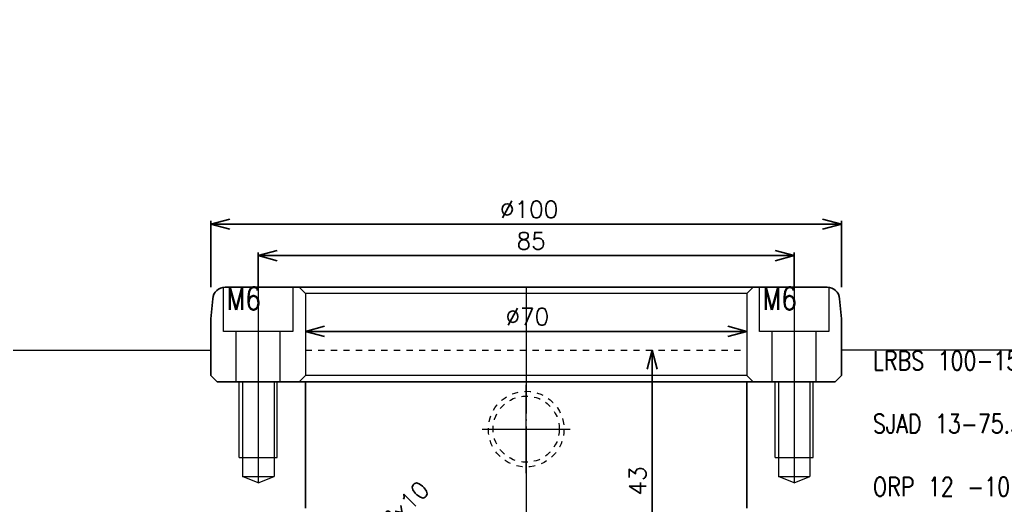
# Model space of a CAD drawing. Extents: x -178 to 604, y -587 to 345.
# Drawn here: x -80.3 to 76, y -299.6 to -222.6 of the extents above; entities that cross this region are included whole.
import ezdxf

# ---------------------------------------------------------------- set-up
doc = ezdxf.new("R2010")
doc.units = 0
doc.header["$MEASUREMENT"] = 0
for name, pattern in [('BORDER', [22, 20, -1, 0, -1]), ('DIVIDE', [23, 20, -1, 0, -1, 0, -1]), ('PHANTOM', [35, 30, -1, 1, -1, 1, -1]), ('STITCH', [2, 1, -1])]:
    doc.linetypes.add(name, pattern=pattern)
for name, color, linetype in [('11', 7, 'Continuous'), ('20', 7, 'Continuous'), ('寸法線', 7, 'Continuous')]:
    doc.layers.add(name, color=color, linetype=linetype)
doc.styles.get("Standard").update_dxf_attribs({"font": 'txt', "bigfont": 'extfont'})
doc.dimstyles.new('VELDIM0', dxfattribs={"dimtxt": 2.69875, "dimasz": 3.000166, "dimexe": 0.5, "dimexo": 0.0625, "dimgap": 0.09, "dimtad": 0, "dimdec": 3, "dimdsep": 46, "dimtxsty": 'Standard', "dimcen": 0.09, "dimdle": 3, "dimadec": 0, "dimazin": 0, "dimtfac": 1, "dimtdec": 4, "dimtofl": 0, "dimtmove": 0, "dimatfit": 3, "dimfxl": 1, "dimtolj": 1, "dimtzin": 0, "dimarcsym": 0})
doc.dimstyles.new('VELDIM2', dxfattribs={"dimtxt": 2.69875, "dimasz": 3.000166, "dimexe": 1.25, "dimexo": 0.0625, "dimgap": 0.09, "dimtad": 0, "dimdec": 3, "dimdsep": 46, "dimtxsty": 'Standard', "dimcen": 0.09, "dimdle": 5, "dimadec": 0, "dimazin": 0, "dimtfac": 1, "dimtdec": 4, "dimtofl": 0, "dimtmove": 0, "dimatfit": 3, "dimfxl": 1, "dimtolj": 1, "dimtzin": 0, "dimarcsym": 0})
doc.dimstyles.new('VELDIM5', dxfattribs={"dimtxt": 2.69875, "dimasz": 3, "dimexe": 0.5, "dimexo": 0.0625, "dimgap": 0.09, "dimtad": 0, "dimdec": 3, "dimdsep": 46, "dimtxsty": 'Standard', "dimcen": 0.09, "dimdle": 3, "dimadec": 0, "dimazin": 0, "dimtfac": 1, "dimtdec": 4, "dimtofl": 0, "dimtmove": 0, "dimatfit": 3, "dimfxl": 1, "dimtolj": 1, "dimtzin": 0, "dimarcsym": 0})
doc.dimstyles.new('VELDIM6', dxfattribs={"dimtxt": 2.69875, "dimasz": 3, "dimexe": 1.25, "dimexo": 0.0625, "dimgap": 0.09, "dimtad": 0, "dimdec": 3, "dimdsep": 46, "dimtxsty": 'Standard', "dimcen": 0.09, "dimdle": 5, "dimadec": 0, "dimazin": 0, "dimtfac": 1, "dimtdec": 4, "dimtofl": 0, "dimtmove": 0, "dimatfit": 3, "dimfxl": 1, "dimtolj": 1, "dimtzin": 0, "dimarcsym": 0})

# ---------------------------------------------------------------- blocks, each defined once
blk = doc.blocks.new('CLUMP175')
at = {"layer": '11', "color": 5, "linetype": 'PHANTOM', "lineweight": 5}
for p, q in [((0, -294.5), (0, -280.5)), ((-7, -287.5), (7, -287.5))]:
    blk.add_line(p, q, dxfattribs=at)
at = {"layer": '11', "color": 3, "linetype": 'STITCH', "lineweight": 13}
blk.add_circle((0, -287.5), 6, dxfattribs=at)
at = {"layer": '11', "color": 5, "linetype": 'STITCH', "lineweight": 5}
blk.add_circle((0, -287.5), 5.25, dxfattribs=at)
blk = doc.blocks.new('*D312')
at = {"color": 0}
for p, q in [((-47, -254.2), (-50, -255)), ((-50, -265), (-50, -254.5)), ((50, -255), (47, -254.2)), ((50, -265), (50, -254.5)), ((-50, -255), (5.75, -255)), ((-50, -255), (-5.75, -255)), ((-50, -255), (-47, -255)), ((-50, -255), (-47, -255.8)), ((50, -255), (-5.75, -255)), ((50, -255), (5.75, -255)), ((50, -255), (47, -255)), ((47, -255.8), (50, -255))]:
    blk.add_line(p, q, dxfattribs=at)
blk.add_text('%%c100', height=2.699, dxfattribs=at).set_placement((-4.16, -254.02))
blk = doc.blocks.new('*D313')
at = {"color": 0}
for p, q in [((-39.5, -259.2), (-42.5, -260)), ((-42.5, -265), (-42.5, -259.5)), ((42.5, -260), (39.5, -259.2)), ((42.5, -265), (42.5, -259.5)), ((-42.5, -260), (3.12, -260)), ((-42.5, -260), (-3.12, -260)), ((-42.5, -260), (-39.5, -260)), ((-42.5, -260), (-39.5, -260.8)), ((42.5, -260), (-3.12, -260)), ((42.5, -260), (3.12, -260)), ((42.5, -260), (39.5, -260)), ((39.5, -260.8), (42.5, -260))]:
    blk.add_line(p, q, dxfattribs=at)
blk.add_text('85', height=2.699, dxfattribs=at).set_placement((-1.53, -259.02))
blk = doc.blocks.new('*D314')
at = {"color": 0}
for p, q in [((-32, -271.2), (-35, -272)), ((-35, -272), (-35, -272)), ((-35, -272), (4.87, -272)), ((-35, -272), (-4.87, -272)), ((-35, -272), (-32, -272)), ((-35, -272), (-32, -272.8)), ((35, -272), (-4.87, -272)), ((35, -272), (4.87, -272)), ((35, -272), (32, -271.2)), ((35, -272), (32, -272)), ((32, -272.8), (35, -272)), ((35, -272), (35, -272))]:
    blk.add_line(p, q, dxfattribs=at)
blk.add_text('%%c70', height=2.699, dxfattribs=at).set_placement((-3.28, -271.02))
blk = doc.blocks.new('*D526')
at = {"color": 0}
for p, q in [((-40.08, -324.08), (-16.88, -300.88)), ((-38.53, -321.39), (-40.08, -324.08)), ((-40.08, -324.08), (-37.39, -322.53))]:
    blk.add_line(p, q, dxfattribs=at)
blk.add_text('2-M2.6 ﾀｯﾌ%%dx10', height=2.6987, rotation=45, dxfattribs=at).set_placement((-35.99, -318.24))
blk = doc.blocks.new('*D531')
at = {"color": 0}
for p, q in [((20, -275), (19.2, -278)), ((20, -275), (20, -275)), ((20, -275), (20, -293.38)), ((20, -275), (20, -299.62)), ((20, -275), (20, -278)), ((20.8, -278), (20, -275)), ((20, -318), (20, -293.38)), ((20, -318), (20, -299.62)), ((19.2, -315), (20, -318)), ((20, -318), (20, -315)), ((20, -318), (20.8, -315)), ((5, -318), (20.5, -318))]:
    blk.add_line(p, q, dxfattribs=at)
blk.add_text('43', height=2.699, rotation=90, dxfattribs=at).set_placement((19.02, -298.03))
blk = doc.blocks.new('*D767')
at = {"color": 0}
for p, q in [((-2.22, -350), (-2.23, -350.54)), ((0.79, -349.28), (-2.22, -350.04)), ((-2.22, -350.04), (0.76, -350.89)), ((2.22, -350.04), (-0.79, -349.28)), ((-0.76, -350.89), (2.22, -350.04)), ((2.22, -350), (2.23, -350.54))]:
    blk.add_line(p, q, dxfattribs=at)
for start, end in [(269, 270.4323), (269.5677, 271)]:
    blk.add_arc((0, -222.6), 127.45, start, end, dxfattribs=at)
blk.add_text('2%%d', height=2.699, dxfattribs=at).set_placement((-3.91, -348.27))

msp = doc.modelspace()

# ---------------------------------------------------------------- linework, layer by layer
at = {"layer": '11', "linetype": 'DIVIDE', "lineweight": 5}
for p, q in [((-48, -272), (-48, -265)), ((-37, -265), (-37, -272)), ((37, -272), (37, -265)), ((48, -265), (48, -272)), ((-37, -272), (-48, -272)), ((-46, -280), (-46, -272)), ((-39, -280), (-39, -272)), ((48, -272), (37, -272)), ((39, -280), (39, -272)), ((46, -280), (46, -272)), ((-45.5, -292), (-45.5, -280)), ((-39.5, -292), (-39.5, -280)), ((39.5, -292), (39.5, -280)), ((45.5, -292), (45.5, -280)), ((-45.5, -292), (-39.5, -292)), ((39.5, -292), (45.5, -292)), ((-42.5, -296), (-45, -295)), ((-45, -295), (-40, -295)), ((-42.5, -296), (-40, -295)), ((42.5, -296), (40, -295)), ((40, -295), (45, -295)), ((42.5, -296), (45, -295))]:
    msp.add_line(p, q, dxfattribs=at)
at = {"layer": '11', "lineweight": 25}
for p, q in [((47.7299, -265), (-47.7299, -265)), ((-49.7223, -266.8257), (-50, -270)), ((50, -270), (49.7223, -266.8257)), ((-50, -270), (-50, -279)), ((50, -270), (50, -279)), ((-50, -279), (-49, -280)), ((49, -280), (50, -279)), ((-49, -280), (49, -280))]:
    msp.add_line(p, q, dxfattribs=at)
at = {"layer": '11', "color": 5, "linetype": 'BORDER', "lineweight": 5}
for p, q in [((-42.5, -265), (-42.5, -280)), ((42.5, -265), (42.5, -280)), ((-42.5, -280), (-42.5, -296)), ((42.5, -280), (42.5, -296))]:
    msp.add_line(p, q, dxfattribs=at)
at = {"layer": '11', "lineweight": 13}
for p, q in [((-35, -266), (-36, -265)), ((36, -265), (35, -266)), ((35, -266), (-35, -266)), ((-35, -266), (-35, -279)), ((35, -266), (35, -279)), ((-35, -279), (-36, -280)), ((35, -279), (-35, -279)), ((36, -280), (35, -279))]:
    msp.add_line(p, q, dxfattribs=at)
at = {"layer": '11', "color": 5, "linetype": 'DIVIDE', "lineweight": 5}
for p, q in [((-45, -280), (-45, -295)), ((-40, -280), (-40, -295)), ((40, -280), (40, -295)), ((45, -280), (45, -295))]:
    msp.add_line(p, q, dxfattribs=at)
at = {"layer": '11', "lineweight": 25}
for centre, start, end in [((-47.7299, -267), 90, 175), ((47.7299, -267), 5, 90)]:
    msp.add_arc(centre, 2, start, end, dxfattribs=at)
at = {"layer": '20', "color": 5, "linetype": 'BORDER', "lineweight": 13}
msp.add_line((0, -265), (0, -315), dxfattribs=at)
at = {"layer": '20', "lineweight": 13}
for p, q in [((-88.5, -275), (-50, -275)), ((148, -275), (50, -275))]:
    msp.add_line(p, q, dxfattribs=at)
at = {"layer": '20', "linetype": 'STITCH', "lineweight": 13}
msp.add_line((-35, -275), (35, -275), dxfattribs=at)
at = {"layer": '20', "lineweight": 25}
for p, q in [((-35, -300), (-35, -280)), ((35, -300), (35, -280))]:
    msp.add_line(p, q, dxfattribs=at)

# ---------------------------------------------------------------- block references
at = {"layer": '11', "linetype": 'PHANTOM', "lineweight": 13}
msp.add_blockref('CLUMP175', (0, 0), dxfattribs=at)

# ---------------------------------------------------------------- texts
at = {"layer": '寸法線', "lineweight": 5, "attachment_point": 1}
for s, insert, char_height, width in [('\\W0.8;M6', (-47.5, -265), 3.59833, 5.75), ('\\W0.8;M6', (37.5, -265), 3.59833, 5.75), ('\\W0.8;LRBS 100-15 -1 (ﾐｽﾐ)', (55, -275.1341), 2.998611, 46)]:
    msp.add_mtext(s, dxfattribs=dict(at, insert=insert, char_height=char_height, width=width))
at = {"layer": '寸法線', "color": 1, "lineweight": 5, "insert": (55, -285.1341), "char_height": 2.998611, "width": 103.5, "attachment_point": 1}
msp.add_mtext('\\W0.8;SJAD 13-75.56-SR11-P3.5-A2-BHR2-LKC -1 (ﾐｽﾐ)', dxfattribs=at)
at = {"layer": '寸法線', "linetype": 'STITCH', "lineweight": 13, "insert": (55, -295.1341), "char_height": 2.998611, "width": 40.25, "attachment_point": 1}
msp.add_mtext('\\W0.8;ORP 12 -10 (ﾐｽﾐ)', dxfattribs=at)

# ---------------------------------------------------------------- dimensions: what is measured, and where the dimension line sits
at = {"layer": '寸法線', "color": 5, "lineweight": 5}
dim = msp.add_angular_dim_3p(base=(0, -222.6025), center=(0, -222.6025), p1=(-2.5562, -369.0471), p2=(2.2237, -350), dimstyle='VELDIM6', dxfattribs=at)
dim.commit()
dim.dimension.update_dxf_attribs({"geometry": '*D767', "text_midpoint": (0, -350.0546), "dimtype": 133})
for base, p1, p2, picture, middle in [((50, -255), (50, -265), (-50, -265), '*D312', (0, -255)), ((35, -272), (35, -272), (-35, -272), '*D314', (0, -272))]:
    dim = msp.add_linear_dim(base=base, p1=p1, p2=p2, text='%%c<>', dimstyle='VELDIM5', dxfattribs=at)
    dim.commit()
    dim.dimension.update_dxf_attribs({"geometry": picture, "text_midpoint": middle, "dimtype": 128})
dim = msp.add_linear_dim(base=(42.5, -260), p1=(42.5, -265), p2=(-42.5, -265), dimstyle='VELDIM5', dxfattribs=at)
dim.commit()
dim.dimension.update_dxf_attribs({"geometry": '*D313', "text_midpoint": (0, -260), "dimtype": 128})
dim = msp.add_linear_dim(base=(20, -318), p1=(5, -318), p2=(20, -275), angle=90, dimstyle='VELDIM0', dxfattribs=at)
dim.commit()
dim.dimension.update_dxf_attribs({"geometry": '*D531', "text_midpoint": (20, -296.5), "dimtype": 128})
dim = msp.add_diameter_dim_2p(p1=(-41.9192, -325.9192), p2=(-40.0808, -324.0808), text='2-M<> ﾀｯﾌ%%dx10', dimstyle='VELDIM2', dxfattribs=at)
dim.commit()
dim.dimension.update_dxf_attribs({"geometry": '*D526', "text_midpoint": (-30, -310), "dimtype": 131})

doc.saveas('drawing.dxf')
